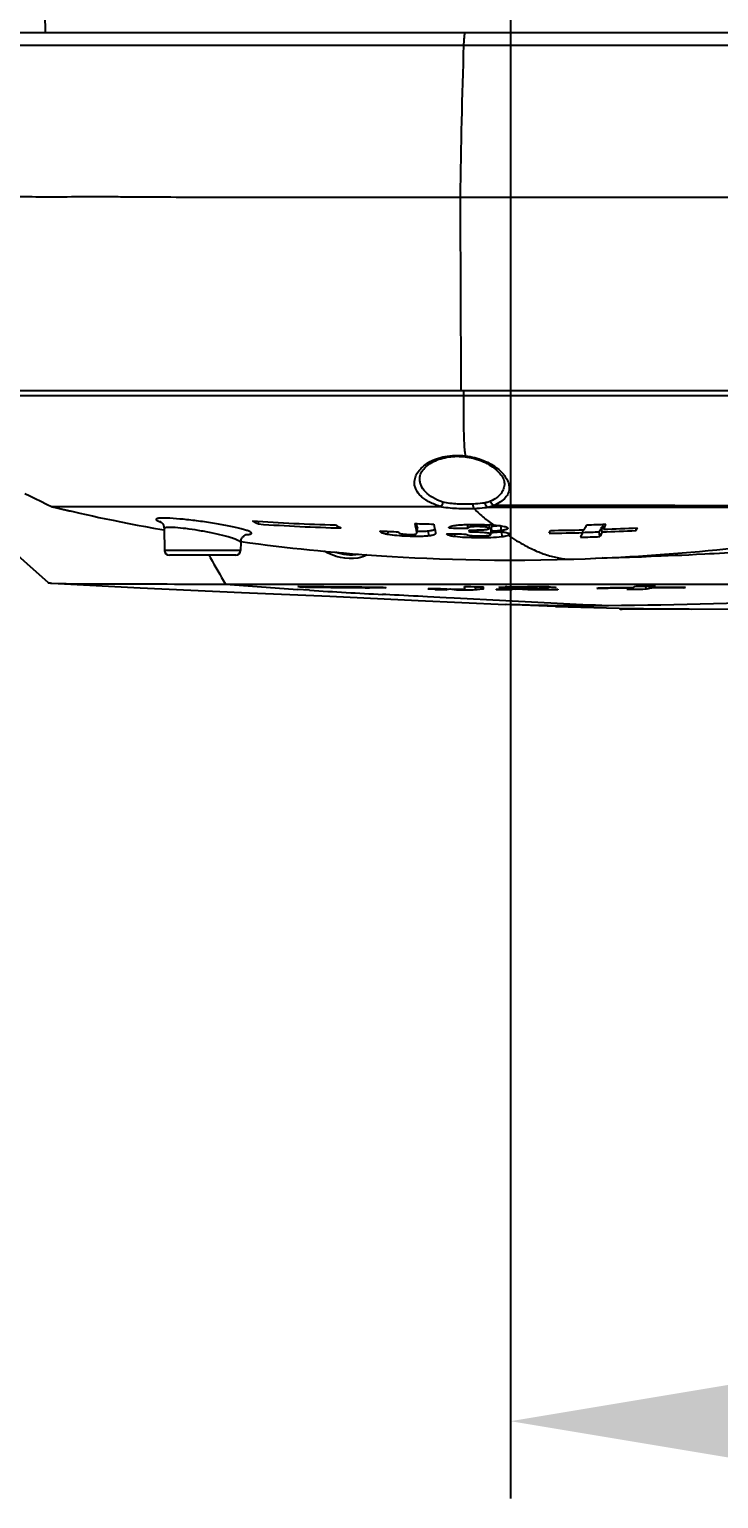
# Model space of a CAD drawing. Header units: millimetres. Extents: x 4086 to 8300, y 123 to 1549.
# Drawn here: x 6967.84 to 6985.64, y 427.85 to 465.81 of the extents above; entities that cross this region are included whole.
import ezdxf

# ---------------------------------------------------------------- set-up
doc = ezdxf.new("R2010")
doc.units = ezdxf.units.MM
doc.layers.add('外形图', color=7, linetype='Continuous')
doc.layers.add('尺寸标注', color=7, linetype='Continuous')
doc.styles.add('思源黑', font='SourceHanSansCN-Normal.ttf')
doc.dimstyles.new('尺寸标注_1_4比例', dxfattribs={"dimtxt": 7, "dimasz": 6, "dimexe": 2, "dimexo": 1.5, "dimgap": 1, "dimtad": 1, "dimdec": 1, "dimlfac": 4, "dimdsep": 46, "dimtxsty": '思源黑', "dimcen": 0.09, "dimadec": 0, "dimazin": 0, "dimtp": 0.01, "dimtm": 0.01, "dimtfac": 1, "dimtdec": 1, "dimtofl": 0, "dimtmove": 0, "dimatfit": 3, "dimfxl": 1, "dimtolj": 1, "dimarcsym": 0})

# ---------------------------------------------------------------- blocks, each defined once
blk = doc.blocks.new('*D956')
at = {"layer": 'Defpoints', "color": 0}
for p in [(6978.764, 484.976), (6957.38, 477.976), (6978.764, 477.976)]:
    blk.add_point(p, dxfattribs=at)
at = {"layer": '尺寸标注', "color": 0, "lineweight": -2}
for p, q in [((6957.38, 490.976), (6957.38, 496.976)), ((6977.264, 484.976), (6955.38, 484.976)), ((6977.264, 477.976), (6955.38, 477.976)), ((6957.38, 471.976), (6957.38, 446.602))]:
    blk.add_line(p, q, dxfattribs=at)
at = {"layer": '尺寸标注', "color": 0}
for points in [[(6956.38, 490.976), (6958.38, 490.976), (6957.38, 484.976)], [(6958.38, 471.976), (6956.38, 471.976), (6957.38, 477.976)]]:
    blk.add_solid(points, dxfattribs=at)
at = {"layer": '尺寸标注', "color": 0, "insert": (6952.756, 452.441), "char_height": 7, "attachment_point": 5, "rotation": 90, "style": '思源黑'}
blk.add_mtext('\\A1;28', dxfattribs=at)
blk = doc.blocks.new('*D976')
at = {"layer": 'Defpoints', "color": 0}
for p in [(6980.264, 500.226), (7018.764, 492.726), (7018.764, 429.852)]:
    blk.add_point(p, dxfattribs=at)
at = {"layer": '尺寸标注', "color": 0, "lineweight": -2}
for p, q in [((6980.264, 498.726), (6980.264, 427.852)), ((7018.764, 491.226), (7018.764, 427.852)), ((6986.264, 429.852), (7012.764, 429.852))]:
    blk.add_line(p, q, dxfattribs=at)
at = {"layer": '尺寸标注', "color": 0}
for points in [[(6986.264, 430.852), (6986.264, 428.852), (6980.264, 429.852)], [(7012.764, 428.852), (7012.764, 430.852), (7018.764, 429.852)]]:
    blk.add_solid(points, dxfattribs=at)
at = {"layer": '尺寸标注', "color": 0, "insert": (6999.514, 434.414), "char_height": 7, "attachment_point": 5, "style": '思源黑'}
blk.add_mtext('\\A1;154', dxfattribs=at)

msp = doc.modelspace()

# ---------------------------------------------------------------- linework, layer by layer
at = {"layer": '外形图'}
for p, q in [((6968.2553, 465.7263), (6968.2304, 467.1537)), ((6966.9188, 465.7263), (6993.6095, 465.7263)), ((6968.2553, 465.7263), (6992.2728, 465.7263)), ((6966.4497, 465.3995), (6979.0548, 465.3999)), ((6979.0548, 465.3999), (6993.6253, 465.3998)), ((6965.6385, 456.4763), (6997.48, 456.4763)), ((6997.5485, 456.3448), (6965.6443, 456.3448)), ((6968.427, 453.4763), (6969.0068, 453.3403)), ((6968.4385, 453.4763), (6968.427, 453.4763)), ((6978.4395, 453.4763), (6968.4385, 453.4763)), ((6971.321, 452.9076), (6971.3307, 452.3491)), ((6973.7551, 453.0298), (6973.7668, 453.0992)), ((6976.9017, 452.84), (6976.8995, 452.8501)), ((6976.9017, 452.84), (6976.9031, 452.8496)), ((6977.1013, 452.7559), (6977.1104, 452.84)), ((6977.376, 452.8282), (6977.3772, 452.8282)), ((6977.3765, 452.8168), (6977.376, 452.8281)), ((6977.3772, 452.8282), (6977.3765, 452.8168)), ((6977.3765, 452.8168), (6977.3765, 452.8151)), ((6977.845, 452.7967), (6977.8606, 452.9197)), ((6977.8456, 452.7911), (6977.8612, 452.9141)), ((6978.1547, 452.7203), (6978.1507, 452.8453)), ((6978.6734, 452.9278), (6978.6736, 452.9317)), ((6979.1682, 452.9208), (6979.1621, 453.0157)), ((6979.2044, 452.8208), (6979.2097, 452.8745)), ((6979.24, 452.9525), (6979.2365, 453.017)), ((6979.4227, 452.9616), (6979.4231, 453.017)), ((6979.6314, 452.9491), (6979.6357, 453.0122)), ((6979.7134, 452.9169), (6979.722, 453.0085)), ((6979.7136, 452.9147), (6979.7134, 452.9169)), ((6979.7138, 452.9169), (6979.7224, 453.0084)), ((6979.7578, 452.7637), (6979.7692, 452.8872)), ((6979.7583, 452.7636), (6979.7694, 452.8845)), ((6979.7694, 452.8845), (6979.7692, 452.8872)), ((6980.0255, 452.8617), (6980.0858, 452.8194)), ((6980.0495, 452.698), (6980.0419, 452.8229)), ((6980.1964, 452.9233), (6980.1967, 452.9214)), ((6982.1369, 452.8078), (6982.1409, 452.8793)), ((6982.1409, 452.8792), (6982.1718, 452.88)), ((6982.5746, 452.7028), (6982.5587, 452.8276)), ((6982.6629, 452.9498), (6982.62, 452.9482)), ((6982.6357, 452.8235), (6982.62, 452.9482)), ((6982.6554, 453.0207), (6982.6535, 453.0166)), ((6982.6706, 452.8951), (6982.6535, 453.0166)), ((6983.5085, 452.8606), (6983.499, 452.9289)), ((6973.2992, 452.5486), (6973.2957, 452.3491)), ((6973.4442, 452.7603), (6973.4516, 452.7625)), ((6977.5964, 452.7125), (6977.5985, 452.7625)), ((6977.8456, 452.7911), (6977.8453, 452.7966)), ((6978.33, 452.801), (6978.3308, 452.7957)), ((6978.8313, 452.7031), (6978.8368, 452.774)), ((6979.4257, 452.6719), (6979.426, 452.7226)), ((6979.758, 452.761), (6979.7578, 452.7637)), ((6980.2593, 452.7648), (6980.2595, 452.7632)), ((6973.2957, 452.3491), (6971.3307, 452.3491)), ((6973.1707, 452.2263), (6971.4557, 452.2263)), ((6981.9022, 452.1226), (6982.1968, 452.1326)), ((6982.1968, 452.1326), (6982.4737, 452.1434)), ((6982.4627, 452.143), (6983.0604, 452.1632)), ((6982.4737, 452.1434), (6982.668, 452.1518)), ((6982.6632, 452.1516), (6982.6384, 452.1505)), ((6983.0604, 452.1632), (6983.3416, 452.1734)), ((6983.3416, 452.1734), (6983.6476, 452.1849)), ((6983.6476, 452.1849), (6983.8975, 452.1947)), ((6983.8975, 452.1947), (6984.1583, 452.2054)), ((6984.1583, 452.2054), (6984.3351, 452.2129)), ((6984.3351, 452.2129), (6984.5126, 452.2207)), ((6984.5126, 452.2207), (6984.691, 452.2288)), ((6984.691, 452.2288), (6984.8742, 452.2373)), ((6984.8742, 452.2373), (6985.0697, 452.2466)), ((6985.0697, 452.2466), (6985.2869, 452.2574)), ((6968.4203, 451.5041), (6970.7058, 451.3803)), ((6970.7058, 451.3803), (6973.3202, 451.2595)), ((6972.9098, 451.4763), (6975.1855, 451.4763)), ((6975.0792, 451.3198), (6974.7692, 451.3407)), ((6974.775, 451.4203), (6974.8665, 451.4191)), ((6974.8665, 451.4191), (6975.2253, 451.4145)), ((6975.1855, 451.4763), (6976.8581, 451.4763)), ((6977.0549, 451.3809), (6976.6233, 451.3839)), ((6976.8581, 451.4763), (6978.1619, 451.4763)), ((6976.9734, 451.3986), (6977.0279, 451.3867)), ((6977.0279, 451.3867), (6977.0548, 451.3809)), ((6978.1359, 451.3598), (6978.1359, 451.3622)), ((6978.1359, 451.3622), (6978.2963, 451.3609)), ((6978.1619, 451.4763), (6978.6032, 451.4763)), ((6978.2963, 451.3609), (6978.4557, 451.3598)), ((6978.4557, 451.3598), (6978.6138, 451.3586)), ((6978.6032, 451.4763), (6979.0472, 451.4763)), ((6978.6138, 451.3587), (6978.6107, 451.3559)), ((6978.8684, 451.3306), (6978.8097, 451.3309)), ((6979.0472, 451.4763), (6979.4933, 451.4763)), ((6979.0792, 451.4116), (6979.243, 451.4109)), ((6979.0792, 451.391), (6979.0793, 451.4116)), ((6979.3741, 451.3346), (6979.3704, 451.3984)), ((6979.4933, 451.4763), (6979.9411, 451.4763)), ((6980.3049, 451.3273), (6979.8986, 451.3279)), ((6979.9411, 451.4763), (6979.9629, 451.4763)), ((6979.9629, 451.4763), (6980.3896, 451.4763)), ((6980.1315, 451.386), (6979.9629, 451.3863)), ((6980.3217, 451.3559), (6980.4004, 451.3585)), ((6980.3896, 451.4763), (6980.8383, 451.4763)), ((6980.4881, 451.3429), (6980.4047, 451.3406)), ((6980.4658, 451.3859), (6980.4639, 451.4095)), ((6980.5719, 451.3454), (6980.4881, 451.3429)), ((6980.5836, 451.3649), (6980.6469, 451.3673)), ((6980.6457, 451.4105), (6980.7009, 451.4106)), ((6981.0975, 451.3278), (6980.7042, 451.3272)), ((6980.8603, 451.3545), (6980.7979, 451.3525)), ((6980.8383, 451.4763), (6981.286, 451.4763)), ((6980.9468, 451.3874), (6980.9488, 451.4101)), ((6981.4484, 451.3287), (6981.0975, 451.3278)), ((6981.1313, 451.3412), (6981.4484, 451.3421)), ((6981.2488, 451.3695), (6981.2462, 451.4054)), ((6981.286, 451.4763), (6982.6151, 451.4763)), ((6981.4484, 451.3421), (6981.4858, 451.3422)), ((6981.4858, 451.3288), (6981.4484, 451.3287)), ((6981.4859, 451.3423), (6981.4858, 451.3333)), ((6981.4858, 451.3333), (6981.4858, 451.3288)), ((6982.7898, 451.3672), (6982.4935, 451.366)), ((6982.5426, 451.3832), (6982.5468, 451.3847)), ((6982.5468, 451.3847), (6982.8431, 451.3859)), ((6982.6151, 451.4763), (6983.0511, 451.4763)), ((6983.0796, 451.3687), (6982.7898, 451.3672)), ((6982.8431, 451.3859), (6983.1329, 451.3874)), ((6983.0511, 451.4763), (6983.4828, 451.4763)), ((6983.3635, 451.3704), (6983.0796, 451.3687)), ((6983.1329, 451.3874), (6983.3651, 451.3888)), ((6983.3637, 451.339), (6983.2702, 451.3384)), ((6983.438, 451.3395), (6983.3637, 451.339)), ((6983.3651, 451.3888), (6983.4168, 451.3892)), ((6983.479, 451.4113), (6983.5101, 451.4224)), ((6983.4828, 451.4763), (6983.9099, 451.4763)), ((6983.7673, 451.3421), (6983.7598, 451.4257)), ((6983.7985, 451.3527), (6983.7673, 451.3421)), ((6983.8607, 451.3742), (6983.8561, 451.425)), ((6983.9141, 451.3747), (6983.8607, 451.3742)), ((6983.9099, 451.4763), (6984.3323, 451.4763)), ((6983.9104, 451.4255), (6984.0072, 451.4263)), ((6983.914, 451.393), (6983.9104, 451.4255)), ((6984.1577, 451.377), (6983.9141, 451.3747)), ((6983.9951, 451.3938), (6984.2106, 451.3958)), ((6984.4474, 451.38), (6984.1577, 451.377)), ((6984.2106, 451.3958), (6984.5006, 451.3988)), ((6984.3323, 451.4763), (6984.7497, 451.4763)), ((6984.7307, 451.3832), (6984.4474, 451.38)), ((6984.5006, 451.3988), (6984.7202, 451.4013)), ((6984.7202, 451.4013), (6984.784, 451.402)), ((6984.7497, 451.4763), (6990.4098, 451.4763)), ((6977.0447, 451.2059), (6976.9624, 451.2102)), ((6977.1466, 451.2005), (6977.0447, 451.2059)), ((6978.6016, 451.1242), (6978.1249, 451.1494)), ((6978.8102, 451.1131), (6978.6016, 451.1242)), ((6980.1448, 451.0423), (6978.8102, 451.1131)), ((6981.4294, 450.9008), (6980.1398, 450.9512)), ((6984.8798, 450.8263), (6983.1482, 450.8263))]:
    msp.add_line(p, q, dxfattribs=at)
for points in [[(6964.8262, 455.4165), (6965.8294, 454.0342), (6967.1462, 452.5733), (6968.3226, 451.5151)], [(6977.9229, 454.2097), (6977.9255, 454.2435), (6977.9325, 454.2791), (6977.9435, 454.3141), (6977.9585, 454.3487), (6977.977, 454.3827), (6977.9991, 454.4161), (6978.0245, 454.4486), (6978.0531, 454.4803), (6978.0847, 454.5109), (6978.1192, 454.5402), (6978.1562, 454.5683), (6978.1955, 454.5948), (6978.237, 454.6198), (6978.2804, 454.6429), (6978.3252, 454.6643), (6978.3714, 454.6837), (6978.4188, 454.7013), (6978.4673, 454.717), (6978.5169, 454.7309), (6978.5673, 454.743), (6978.6185, 454.7533), (6978.6705, 454.7618), (6978.7229, 454.7685), (6978.7758, 454.7734), (6978.8289, 454.7766), (6978.8824, 454.7779), (6978.9363, 454.7775), (6978.9905, 454.7753), (6979.045, 454.7713), (6979.0938, 454.7662)], [(6979.0938, 454.7662), (6979.1415, 454.7598), (6979.1953, 454.751), (6979.249, 454.7404), (6979.3025, 454.728), (6979.3559, 454.7138), (6979.4089, 454.6978), (6979.4616, 454.6799), (6979.5138, 454.6601), (6979.5654, 454.6383), (6979.6161, 454.6147), (6979.6656, 454.5893), (6979.7137, 454.5622), (6979.7602, 454.5335), (6979.8047, 454.5034), (6979.8469, 454.4721), (6979.8865, 454.4396), (6979.9235, 454.4063), (6979.9574, 454.3724), (6979.988, 454.3382), (6980.0152, 454.3039), (6980.039, 454.2698), (6980.0593, 454.2359), (6980.0762, 454.2023), (6980.0895, 454.1691), (6980.0993, 454.1364), (6980.1053, 454.1043), (6980.1075, 454.0749)], [(6967.7258, 453.8217), (6967.8562, 453.7549), (6967.9924, 453.6867), (6968.1342, 453.617), (6968.2819, 453.5456), (6968.427, 453.4763)], [(6969.0067, 453.3403), (6969.1479, 453.3084), (6969.3043, 453.2735), (6969.4669, 453.2379), (6969.6369, 453.2014), (6969.8155, 453.1639), (6970.0038, 453.1252), (6970.2028, 453.0852), (6970.4106, 453.0445), (6970.6235, 453.0038), (6970.8376, 452.9639), (6971.0497, 452.9254), (6971.2601, 452.8882), (6971.3215, 452.8776)], [(6971.2246, 453.0908), (6971.2243, 453.091), (6971.2252, 453.0904), (6971.2275, 453.089), (6971.231, 453.0867), (6971.2357, 453.0834), (6971.2411, 453.0791), (6971.2473, 453.0738), (6971.2541, 453.0675), (6971.2613, 453.06), (6971.269, 453.0511), (6971.2771, 453.0407), (6971.2852, 453.0286), (6971.2933, 453.0148), (6971.3009, 452.9991), (6971.3077, 452.9818), (6971.3134, 452.9632), (6971.3176, 452.9434), (6971.3202, 452.923), (6971.321, 452.9076)], [(6973.2992, 452.5486), (6973.3, 452.5641), (6973.3027, 452.5852), (6973.3072, 452.6059), (6973.3136, 452.626), (6973.3215, 452.6452), (6973.3309, 452.6631), (6973.3413, 452.6796), (6973.3525, 452.6944), (6973.3641, 452.7075), (6973.3757, 452.7188), (6973.3869, 452.7284), (6973.3976, 452.7363), (6973.4075, 452.7429), (6973.4167, 452.7482), (6973.425, 452.7524), (6973.4324, 452.7558), (6973.4388, 452.7584), (6973.4442, 452.7603)], [(6973.3012, 452.5738), (6973.5314, 452.5433), (6973.7612, 452.5139), (6973.988, 452.4857), (6974.2112, 452.459), (6974.4311, 452.4335), (6974.6484, 452.4092), (6974.8637, 452.386), (6975.0778, 452.3637), (6975.2918, 452.3424), (6975.5073, 452.3217), (6975.7261, 452.3017), (6975.9507, 452.2821), (6976.1827, 452.2628), (6976.4233, 452.244), (6976.6735, 452.2256), (6976.9345, 452.2077), (6977.2072, 452.1905), (6977.4925, 452.174), (6977.7914, 452.1585), (6978.1036, 452.1441), (6978.4286, 452.1312), (6978.7658, 452.1201), (6979.1149, 452.1109), (6979.4762, 452.1039), (6979.8499, 452.0994), (6980.2361, 452.0975), (6980.6349, 452.0987), (6981.0463, 452.1031), (6981.4705, 452.111), (6981.9024, 452.1226)], [(6985.2869, 452.2574), (6985.4054, 452.2635), (6985.5299, 452.27), (6985.6595, 452.2769), (6985.7929, 452.2843), (6985.9286, 452.2921), (6986.0651, 452.3001), (6986.2023, 452.3084), (6986.2795, 452.3132)], [(6981.4294, 450.9008), (6983.0758, 450.8517), (6984.9514, 450.8274), (6987.075, 450.8502), (6989.1482, 450.9245), (6990.9529, 451.0303), (6992.5813, 451.1592), (6994.0843, 451.308), (6995.5343, 451.4803), (6996.92, 451.6727), (6997.8742, 451.8209)], [(6973.3202, 451.2595), (6975.6029, 451.1619), (6977.8777, 451.0544), (6980.1398, 450.9512)]]:
    msp.add_lwpolyline(points, dxfattribs=at)
for centre, radius, start, end in [((7182.1076, 458.8119), 203.1596, 178.141692, 179.248913), ((6975.0902, 480.0407), 27.3845, 255.9422, 256.54093), ((6975.3361, 481.0683), 28.4412, 256.54105, 257.14159), ((6971.6361, 454.2412), 1.2283, 250.29926, 251.32704), ((6977.0341, 501.6953), 48.706, 265.95863, 268.48049), ((6978.6612, 462.5623), 10.7209, 241.84028, 242.76665), ((6977.1886, 502.1421), 49.2322, 266.00095, 268.49579), ((6983.4107, 467.6313), 16.5133, 242.33087, 242.93105), ((6979.7335, 509.3104), 56.5313, 267.12655, 267.60992), ((6979.7665, 512.7239), 59.7149, 268.108203, 268.577233), ((6987.9681, 454.9467), 10.349, 190.60868, 191.99093), ((6985.7863, 454.6166), 8.1054, 191.21604, 192.08438), ((7006.1219, 458.5293), 28.3764, 191.17982, 191.64638), ((6979.7623, 512.4095), 59.4917, 268.951175, 269.427845), ((6990.2085, 455.1153), 11.2408, 191.49837, 191.77812), ((6979.6315, 452.5408), 0.3825, 77.36735, 77.61114), ((6979.4786, 448.2044), 4.8103, 85.79214, 87.09449), ((6973.5312, 451.2088), 6.4744, 14.62329, 15.75382), ((6979.7553, 455.0956), 2.2906, 277.18862, 277.36529), ((6971.5947, 457.4714), 10.7427, 334.16915, 334.60022), ((6980.5316, 511.8415), 59.0554, 270.710565, 271.557622), ((6980.5979, 512.9378), 60.0785, 270.668505, 271.471676), ((6980.403, 510.7214), 57.9339, 271.715365, 272.132471), ((6968.0648, 459.6247), 15.6364, 334.44684, 334.97035), ((6980.6603, 518.5228), 65.5325, 271.375026, 271.811287), ((6980.4122, 515.3287), 62.5447, 272.037326, 272.837671), ((6966.2117, 460.8225), 18.2686, 334.28202, 334.72675), ((6980.481, 516.8696), 64.0121, 271.960244, 272.742194), ((6974.3462, 457.4533), 10.249, 333.37736, 333.81584), ((6973.3828, 453.9816), 1.2281, 272.20295, 272.98328), ((6973.3895, 453.8503), 1.0966, 272.99263, 273.28414), ((6979.7318, 509.0993), 56.3325, 268.86446, 269.38699), ((6980.4057, 510.6669), 58.0047, 271.649987, 272.142952), ((6980.103, 507.9853), 55.8924, 272.63034, 276.33706), ((6971.4557, 452.3513), 0.125, 181, 270), ((6984.3659, 458.4727), 13.4254, 207.7347, 208.01593), ((6983.1648, 457.8187), 12.0579, 207.95324, 211.73562), ((6973.1707, 452.3513), 0.125, 270, 359), ((6996.2117, 758.26), 307.6674, 265.656408, 266.003597), ((6982.4961, 487.7777), 37.1681, 258.01054, 258.13886), ((6978.71, 724.3965), 273.0206, 269.191268, 269.562089), ((6984.381, 594.9231), 143.9042, 266.29388, 267.044966), ((6978.6614, 731.4906), 280.0973, 269.297099, 269.654721), ((6978.6116, 459.0276), 7.6933, 267.82219, 268.05859), ((6978.6714, 460.8267), 9.4933, 268.06557, 268.47021), ((6978.782, 465.0384), 13.7065, 268.47797, 268.9634), ((6978.8682, 469.5868), 18.2557, 268.95125, 269.21936), ((6979.0037, 480.3113), 28.9809, 269.73244, 269.97267), ((6979.0068, 470.5152), 19.1849, 269.94953, 270.54019), ((6978.9648, 452.8853), 1.5416, 271.54894, 272.02221), ((6990.3895, 451.3507), 11.3104, 179.79546, 179.99068), ((6979.0573, 464.5293), 13.1988, 270.5661, 270.74405), ((6979.1296, 459.6477), 8.3166, 270.68254, 271.68484), ((6979.2336, 455.955), 4.6225, 271.74176, 272.09877), ((6964.1195, 451.4044), 15.4485, 359.81701, 0.02028), ((6987.3806, 451.3278), 7.482, 179.88449, 179.99885), ((6977.0196, 552.0524), 100.7506, 271.760236, 271.878226), ((6980.3831, 444.9295), 6.4779, 91.89069, 92.16081), ((6978.2403, 515.5567), 64.2345, 271.927116, 272.090706), ((6980.5439, 450.9311), 0.4632, 94.66731, 96.01529), ((6978.0387, 536.2649), 84.9572, 271.708639, 271.861123), ((6979.4646, 482.406), 31.0612, 272.1813, 272.29612), ((6980.747, 414.3877), 37.0229, 89.80676, 90.07147), ((6980.7185, 444.5086), 6.8886, 89.70088, 90.0682), ((6979.2613, 499.406), 48.0781, 271.90584, 272.13842), ((6980.7804, 424.9958), 26.4148, 89.63455, 89.80153), ((6980.826, 431.7368), 19.6736, 89.28441, 89.64201), ((6979.9609, 480.5663), 29.2254, 272.14611, 272.28031), ((6980.903, 437.9085), 13.5015, 88.9356, 89.28405), ((6980.596, 464.9108), 13.5571, 272.23081, 272.75983), ((6980.9953, 442.7472), 8.6619, 88.30158, 88.95155), ((6978.4444, 463.0416), 12.3578, 289.12641, 289.36768), ((6975.2297, 474.5171), 24.5343, 289.49362, 289.6478), ((6980.6237, 460.6102), 9.7868, 288.92871, 289.31413), ((6971.5724, 486.1645), 36.8967, 289.54142, 289.69522), ((6978.7586, 468.3753), 18.011, 289.36447, 289.54434), ((6983.1482, 450.9513), 0.125, 232.76065, 270)]:
    msp.add_arc(centre, radius, start, end, dxfattribs=at)
for points, knots in [([(6979.0961, 465.7263), (6979.0931, 465.7263), (6979.0867, 465.7172), (6979.0819, 465.7004), (6979.0756, 465.6717), (6979.0703, 465.6337), (6979.0653, 465.5859), (6979.0592, 465.5071), (6979.0563, 465.4441), (6979.0548, 465.3999)], [0, 0, 0, 0, 0.0265135, 0.0817559, 0.1685532, 0.2857622, 0.4310041, 0.6010941, 1, 1, 1, 1]), ([(6965.4482, 461.5039), (6965.4528, 461.505), (6965.4646, 461.5064), (6965.4981, 461.5077), (6965.5586, 461.505), (6965.6535, 461.5002), (6965.7784, 461.4961), (6965.9332, 461.4942), (6966.1178, 461.4944), (6966.3318, 461.4957), (6966.6745, 461.4967), (6967.1721, 461.4913), (6967.8493, 461.4851), (6968.6291, 461.4845), (6969.3403, 461.4876), (6969.9557, 461.4871), (6970.6279, 461.4835), (6971.516, 461.4767), (6972.6341, 461.4718), (6973.8152, 461.4737), (6975.0496, 461.4769), (6976.3271, 461.4757), (6977.6372, 461.4744), (6978.5203, 461.475), (6978.9654, 461.475)], [0, 0, 0, 0, 0.0010417, 0.0026274, 0.0074424, 0.0144662, 0.0237085, 0.0351699, 0.0488367, 0.0646808, 0.0826652, 0.1248842, 0.1751192, 0.2329627, 0.2979487, 0.3329548, 0.3695396, 0.4471275, 0.5300645, 0.6176774, 0.7092504, 0.8040209, 0.9012024, 1, 1, 1, 1]), ([(6978.9654, 461.475), (6979.398, 461.4749), (6980.263, 461.4756), (6981.5572, 461.4737), (6982.8416, 461.4724), (6984.1062, 461.4728), (6985.1434, 461.474), (6985.9559, 461.4732), (6986.7392, 461.4698), (6987.6853, 461.4647), (6988.7759, 461.4654), (6989.801, 461.4751), (6990.7531, 461.4878), (6991.6254, 461.4913), (6992.2993, 461.4853), (6992.7932, 461.4769), (6993.1278, 461.4725), (6993.4372, 461.4734), (6993.7211, 461.4803), (6993.9794, 461.4891), (6994.2124, 461.4902), (6994.4179, 461.4801), (6994.5464, 461.48), (6994.6052, 461.4853)], [0, 0, 0, 0, 0.0829627, 0.1659249, 0.2482513, 0.3293161, 0.4084968, 0.4471867, 0.4851741, 0.5587486, 0.6286544, 0.6943628, 0.7553903, 0.8112964, 0.8616701, 0.8846423, 0.9060533, 0.9258479, 0.9439985, 0.9605147, 0.9754241, 0.9886678, 1, 1, 1, 1]), ([(6979.0575, 456.3448), (6979.0574, 456.3614), (6979.0577, 456.3856), (6979.0589, 456.4164), (6979.0601, 456.4362), (6979.0616, 456.4523), (6979.0634, 456.465), (6979.0648, 456.4717), (6979.0667, 456.4763), (6979.0678, 456.4763)], [0, 0, 0, 0, 0.3750965, 0.5464906, 0.6976536, 0.822498, 0.916107, 0.975162, 1, 1, 1, 1]), ([(6979.1052, 454.7899), (6979.1011, 454.8117), (6979.096, 454.8451), (6979.092, 454.8904), (6979.0873, 454.9383), (6979.0818, 455.0023), (6979.0735, 455.1183), (6979.0674, 455.2796), (6979.0626, 455.5567), (6979.0598, 455.9138), (6979.0581, 456.2009), (6979.0575, 456.3448)], [0, 0, 0, 0, 0.042872, 0.0649107, 0.0876296, 0.1357418, 0.1886222, 0.3117, 0.4467117, 0.7227113, 1, 1, 1, 1]), ([(6977.7858, 454.1042), (6977.7865, 454.1502), (6977.8045, 454.2465), (6977.8761, 454.3831), (6977.9912, 454.5112), (6978.214, 454.6729), (6978.5091, 454.7738), (6978.8379, 454.8095), (6979.0158, 454.801), (6979.1051, 454.7901)], [0, 0, 0, 0, 0.0841269, 0.1757238, 0.2788505, 0.3962052, 0.6760411, 0.8354583, 1, 1, 1, 1]), ([(6979.1025, 454.7903), (6979.1017, 454.7868), (6979.1003, 454.7808), (6979.0979, 454.7729), (6979.0963, 454.7686), (6979.0946, 454.7661), (6979.0938, 454.7662)], [0, 0, 0, 0, 0.4149278, 0.7218026, 0.9148204, 1, 1, 1, 1]), ([(6979.1052, 454.7899), (6979.2641, 454.7706), (6979.4931, 454.7125), (6979.7615, 454.581), (6979.9255, 454.4704), (6980.0566, 454.3505), (6980.1535, 454.2252), (6980.2152, 454.0976), (6980.2316, 454.0095), (6980.2324, 453.9676)], [0, 0, 0, 0, 0.3217415, 0.4671995, 0.5993176, 0.7177081, 0.8227996, 0.9159331, 1, 1, 1, 1]), ([(6978.4668, 453.4763), (6978.4401, 453.4845), (6978.3881, 453.5023), (6978.2889, 453.5394), (6978.1758, 453.5917), (6978.0563, 453.6634), (6977.9308, 453.7627), (6977.8369, 453.8797), (6977.7918, 454.0086), (6977.7854, 454.0727), (6977.7858, 454.1042)], [0, 0, 0, 0, 0.0846926, 0.1669285, 0.3213756, 0.4619593, 0.5888187, 0.8066525, 0.9045513, 1, 1, 1, 1]), ([(6978.5173, 453.5919), (6978.4276, 453.6232), (6978.2665, 453.6955), (6978.0706, 453.8428), (6977.9655, 453.9928), (6977.9276, 454.1172), (6977.9223, 454.1791), (6977.9229, 454.2097)], [0, 0, 0, 0, 0.3123792, 0.5756449, 0.7973358, 0.8994985, 1, 1, 1, 1]), ([(6980.1075, 454.0749), (6980.1083, 454.0305), (6980.0947, 453.9386), (6980.0238, 453.8111), (6979.9059, 453.6998), (6979.8063, 453.6427), (6979.7507, 453.6169)], [0, 0, 0, 0, 0.2168033, 0.4435617, 0.700365, 1, 1, 1, 1]), ([(6980.2324, 453.9676), (6980.2332, 453.9226), (6980.2172, 453.828), (6980.1362, 453.6991), (6980.0039, 453.5881), (6979.8939, 453.5318), (6979.8324, 453.5063)], [0, 0, 0, 0, 0.2087883, 0.4316916, 0.6912759, 1, 1, 1, 1]), ([(6978.5173, 453.5919), (6978.5121, 453.5657), (6978.4997, 453.5289), (6978.4731, 453.4907), (6978.4574, 453.4777), (6978.4495, 453.4745)], [0, 0, 0, 0, 0.5757586, 0.8153298, 1, 1, 1, 1]), ([(6979.3022, 453.5431), (6979.1686, 453.5364), (6978.9056, 453.5383), (6978.6438, 453.5673), (6978.5173, 453.5919)], [0, 0, 0, 0, 0.5094639, 1, 1, 1, 1]), ([(6979.6133, 453.5762), (6979.589, 453.572), (6979.4859, 453.5561), (6979.3817, 453.5472), (6979.3022, 453.5431)], [0, 0, 0, 0, 0.2365846, 1, 1, 1, 1]), ([(6979.7507, 453.6169), (6979.7402, 453.612), (6979.6959, 453.5938), (6979.6491, 453.5824), (6979.6133, 453.5762)], [0, 0, 0, 0, 0.2421207, 1, 1, 1, 1]), ([(6979.6797, 453.4574), (6979.661, 453.4647), (6979.629, 453.5046), (6979.6165, 453.5498), (6979.6133, 453.5762)], [0, 0, 0, 0, 0.4304611, 1, 1, 1, 1]), ([(6979.8324, 453.5063), (6979.8123, 453.5152), (6979.7764, 453.549), (6979.7566, 453.5926), (6979.7507, 453.6169)], [0, 0, 0, 0, 0.4682912, 1, 1, 1, 1]), ([(6979.3324, 453.4238), (6979.1801, 453.4168), (6978.881, 453.4189), (6978.5832, 453.4504), (6978.4395, 453.4763)], [0, 0, 0, 0, 0.5107778, 1, 1, 1, 1]), ([(6979.3324, 453.4238), (6979.3276, 453.428), (6979.3197, 453.4426), (6979.3114, 453.4692), (6979.3051, 453.5041), (6979.3028, 453.5296), (6979.3022, 453.5431)], [0, 0, 0, 0, 0.1530215, 0.383793, 0.6753884, 1, 1, 1, 1]), ([(6979.6797, 453.4574), (6979.6526, 453.4531), (6979.5373, 453.4369), (6979.4212, 453.4279), (6979.3324, 453.4238)], [0, 0, 0, 0, 0.2361707, 1, 1, 1, 1]), ([(6979.3324, 453.4238), (6979.4093, 453.3392), (6979.5739, 453.1944), (6979.7481, 453.0634), (6979.8316, 453.0017)], [0, 0, 0, 0, 0.5240494, 1, 1, 1, 1]), ([(6979.8324, 453.5063), (6979.8208, 453.5005), (6979.7719, 453.4787), (6979.7196, 453.4649), (6979.6797, 453.4574)], [0, 0, 0, 0, 0.240808, 1, 1, 1, 1]), ([(6991.6542, 453.4573), (6991.5584, 453.4566), (6991.34, 453.4563), (6991.05, 453.4568), (6990.7778, 453.4564), (6990.4533, 453.457), (6990.0007, 453.4577), (6989.4045, 453.4568), (6988.741, 453.4574), (6988.0155, 453.4582), (6986.9386, 453.458), (6985.4805, 453.4563), (6983.6275, 453.4579), (6981.6771, 453.4571), (6980.3501, 453.4574), (6979.6797, 453.4574)], [0, 0, 0, 0, 0.0239936, 0.054715, 0.072651, 0.0921822, 0.1360154, 0.186041, 0.2415593, 0.3022389, 0.3677995, 0.5113652, 0.6675397, 0.8320438, 1, 1, 1, 1]), ([(6991.7993, 453.5101), (6991.2474, 453.5011), (6990.4963, 453.5015), (6989.5248, 453.4999), (6988.8643, 453.5005), (6988.1428, 453.5015), (6987.0719, 453.5021), (6985.6209, 453.5018), (6983.7749, 453.5044), (6981.8284, 453.5051), (6980.5028, 453.506), (6979.8324, 453.5063)], [0, 0, 0, 0, 0.1383798, 0.1882662, 0.2435591, 0.3039486, 0.3691548, 0.5120235, 0.6676901, 0.8319363, 1, 1, 1, 1]), ([(6971.2308, 453.1807), (6971.2139, 453.1799), (6971.1903, 453.1782), (6971.1613, 453.174), (6971.1446, 453.1705), (6971.1314, 453.1664), (6971.1217, 453.1618), (6971.115, 453.1565), (6971.1111, 453.1469), (6971.1181, 453.1364), (6971.1282, 453.128), (6971.1464, 453.1162), (6971.1779, 453.1014), (6971.2059, 453.0906), (6971.2221, 453.0848)], [0, 0, 0, 0, 0.1968181, 0.2758288, 0.3418848, 0.3952344, 0.4365633, 0.4675469, 0.492233, 0.5498491, 0.593819, 0.6498588, 0.7996754, 1, 1, 1, 1]), ([(6973.579, 452.7912), (6973.5791, 452.7952), (6973.5742, 452.8046), (6973.5599, 452.8161), (6973.5378, 452.8291), (6973.4926, 452.8495), (6973.4159, 452.8759), (6973.3017, 452.908), (6973.1609, 452.9418), (6972.9973, 452.9764), (6972.8153, 453.0108), (6972.5511, 453.0559), (6972.2148, 453.1053), (6971.8307, 453.1505), (6971.5392, 453.1753), (6971.3458, 453.1828), (6971.2658, 453.1825), (6971.2308, 453.1807)], [0, 0, 0, 0, 0.004898, 0.012317, 0.0228947, 0.0367728, 0.0743025, 0.1241537, 0.1850388, 0.2553462, 0.3332088, 0.4165481, 0.5905239, 0.7580855, 0.9000633, 0.9561298, 1, 1, 1, 1]), ([(6971.4157, 452.9398), (6971.4018, 452.9389), (6971.3825, 452.9372), (6971.3589, 452.9328), (6971.3454, 452.9292), (6971.3348, 452.9249), (6971.3253, 452.9192), (6971.3209, 452.912), (6971.321, 452.9076)], [0, 0, 0, 0, 0.3939089, 0.5517095, 0.6837204, 0.7909774, 0.8758191, 1, 1, 1, 1]), ([(6973.2992, 452.5486), (6973.2994, 452.5576), (6973.2868, 452.5718), (6973.2667, 452.5863), (6973.2304, 452.6071), (6973.1692, 452.6335), (6973.0777, 452.6658), (6972.965, 452.6997), (6972.7822, 452.7481), (6972.5268, 452.8048), (6972.208, 452.8635), (6971.8994, 452.9091), (6971.6646, 452.9342), (6971.5085, 452.9419), (6971.4439, 452.9415), (6971.4157, 452.9398)], [0, 0, 0, 0, 0.0138599, 0.0250784, 0.0394703, 0.0777305, 0.1279835, 0.1889792, 0.2591444, 0.4195097, 0.5923844, 0.7590523, 0.9004706, 0.9563223, 1, 1, 1, 1]), ([(6977.1013, 452.7559), (6977.0728, 452.7606), (6977.0233, 452.7703), (6976.9671, 452.7871), (6976.9345, 452.803), (6976.9145, 452.8166), (6976.9037, 452.8305), (6976.9017, 452.84)], [0, 0, 0, 0, 0.3871151, 0.6743806, 0.7827882, 0.8704836, 1, 1, 1, 1]), ([(6977.3765, 452.8151), (6977.3766, 452.812), (6977.3792, 452.805), (6977.3892, 452.7962), (6977.4056, 452.7882), (6977.4298, 452.7807), (6977.4621, 452.7742), (6977.519, 452.7666), (6977.5652, 452.7638), (6977.5978, 452.7625)], [0, 0, 0, 0, 0.0387896, 0.0900722, 0.1652447, 0.2700641, 0.4110933, 0.584423, 1, 1, 1, 1]), ([(6978.1507, 452.8453), (6978.1051, 452.8401), (6978.0051, 452.8336), (6977.905, 452.8322), (6977.8509, 452.8323)], [0, 0, 0, 0, 0.4590704, 1, 1, 1, 1]), ([(6978.3114, 452.8922), (6978.3056, 452.8867), (6978.2888, 452.8761), (6978.2555, 452.8638), (6978.2082, 452.8529), (6978.1716, 452.8477), (6978.1507, 452.8453)], [0, 0, 0, 0, 0.1421122, 0.3455502, 0.6280076, 1, 1, 1, 1]), ([(6978.6735, 452.9317), (6978.6743, 452.9387), (6978.6837, 452.9553), (6978.7001, 452.9634), (6978.71, 452.9674)], [0, 0, 0, 0, 0.3986697, 1, 1, 1, 1]), ([(6978.71, 452.9674), (6978.7265, 452.9741), (6978.7699, 452.9841), (6978.8134, 452.991), (6978.8395, 452.9945)], [0, 0, 0, 0, 0.404804, 1, 1, 1, 1]), ([(6978.8395, 452.9945), (6978.8565, 452.9968), (6978.9337, 453.0057), (6979.0114, 453.0102), (6979.0719, 453.0127)], [0, 0, 0, 0, 0.2210317, 1, 1, 1, 1]), ([(6979.0719, 453.0127), (6979.097, 453.0137), (6979.2002, 453.0172), (6979.3036, 453.018), (6979.3818, 453.0174)], [0, 0, 0, 0, 0.2427123, 1, 1, 1, 1]), ([(6979.24, 452.9525), (6979.2231, 452.9495), (6979.1971, 452.9439), (6979.1734, 452.9287), (6979.1682, 452.9208)], [0, 0, 0, 0, 0.645832, 1, 1, 1, 1]), ([(6979.1933, 452.8746), (6979.2528, 452.8742), (6979.358, 452.8741), (6979.4632, 452.8754), (6979.5089, 452.8773)], [0, 0, 0, 0, 0.565348, 1, 1, 1, 1]), ([(6979.7578, 452.7637), (6979.7565, 452.7697), (6979.7453, 452.7775), (6979.7279, 452.7841), (6979.6949, 452.7929), (6979.6411, 452.8009), (6979.5653, 452.8081), (6979.4798, 452.8132), (6979.3585, 452.8181), (6979.2663, 452.82), (6979.2044, 452.8208)], [0, 0, 0, 0, 0.0329262, 0.0623732, 0.1024775, 0.2130504, 0.3529707, 0.5080619, 0.6699118, 1, 1, 1, 1]), ([(6979.4227, 452.9616), (6979.3883, 452.9618), (6979.3273, 452.9612), (6979.2662, 452.957), (6979.24, 452.9525)], [0, 0, 0, 0, 0.5643638, 1, 1, 1, 1]), ([(6979.3818, 453.0174), (6979.4106, 453.0173), (6979.5242, 453.016), (6979.6377, 453.0128), (6979.7225, 453.0085)], [0, 0, 0, 0, 0.2531877, 1, 1, 1, 1]), ([(6979.6314, 452.9491), (6979.6, 452.9538), (6979.5304, 452.9597), (6979.4606, 452.9614), (6979.4227, 452.9616)], [0, 0, 0, 0, 0.4559626, 1, 1, 1, 1]), ([(6979.5089, 452.8773), (6979.523, 452.8779), (6979.5727, 452.8805), (6979.6224, 452.885), (6979.6576, 452.8913)], [0, 0, 0, 0, 0.2829856, 1, 1, 1, 1]), ([(6979.7134, 452.9169), (6979.7127, 452.9206), (6979.7059, 452.9287), (6979.6891, 452.9363), (6979.6635, 452.9437), (6979.6432, 452.9473), (6979.6314, 452.9491)], [0, 0, 0, 0, 0.1248016, 0.3188185, 0.606902, 1, 1, 1, 1]), ([(6979.6576, 452.8913), (6979.6657, 452.8927), (6979.6798, 452.8955), (6979.6974, 452.901), (6979.7089, 452.9064), (6979.7133, 452.9122), (6979.7136, 452.9147)], [0, 0, 0, 0, 0.3943634, 0.6847887, 0.8786095, 1, 1, 1, 1]), ([(6979.7692, 452.8872), (6979.7679, 452.8937), (6979.7555, 452.9017), (6979.7369, 452.9087), (6979.7231, 452.9122), (6979.7152, 452.914)], [0, 0, 0, 0, 0.3187288, 0.6071849, 1, 1, 1, 1]), ([(6980.0419, 452.8229), (6980.021, 452.8203), (6979.9279, 452.8101), (6979.8343, 452.8049), (6979.7619, 452.802)], [0, 0, 0, 0, 0.2253843, 1, 1, 1, 1]), ([(6980.0042, 452.9843), (6979.9857, 452.9821), (6979.9052, 452.974), (6979.8245, 452.9693), (6979.7624, 452.9666)], [0, 0, 0, 0, 0.2310396, 1, 1, 1, 1]), ([(6980.0255, 452.8617), (6980.0082, 452.8595), (6979.9319, 452.8511), (6979.8553, 452.8463), (6979.7959, 452.8433)], [0, 0, 0, 0, 0.2258327, 1, 1, 1, 1]), ([(6979.7959, 452.8433), (6979.849, 452.8405), (6979.9458, 452.8343), (6980.0424, 452.8251), (6980.0858, 452.8194)], [0, 0, 0, 0, 0.5479568, 1, 1, 1, 1]), ([(6979.8316, 453.0017), (6979.843, 453.0009), (6979.8858, 452.9975), (6979.9286, 452.9934), (6979.9599, 452.9898)], [0, 0, 0, 0, 0.2654242, 1, 1, 1, 1]), ([(6979.9599, 452.9898), (6979.9655, 452.9892), (6979.9863, 452.9867), (6980.0071, 452.984), (6980.0223, 452.9819)], [0, 0, 0, 0, 0.2658745, 1, 1, 1, 1]), ([(6980.0255, 452.8617), (6980.0249, 452.8717), (6980.0243, 452.8917), (6980.0213, 452.9216), (6980.0204, 452.9518), (6980.0232, 452.9718), (6980.0231, 452.9818)], [0, 0, 0, 0, 0.2496863, 0.4995657, 0.7492501, 1, 1, 1, 1]), ([(6980.0223, 452.9819), (6980.0491, 452.978), (6980.0941, 452.9705), (6980.1447, 452.9579), (6980.1722, 452.9465), (6980.1869, 452.938), (6980.1952, 452.9292), (6980.1964, 452.9233)], [0, 0, 0, 0, 0.4318175, 0.725693, 0.8270726, 0.9030737, 1, 1, 1, 1]), ([(6980.1967, 452.9214), (6980.197, 452.9184), (6980.1954, 452.9114), (6980.1871, 452.9027), (6980.174, 452.8948), (6980.1556, 452.8873), (6980.1315, 452.8802), (6980.0877, 452.8703), (6980.0515, 452.865), (6980.0255, 452.8617)], [0, 0, 0, 0, 0.0480014, 0.1064948, 0.1853796, 0.289462, 0.4214274, 0.5831648, 1, 1, 1, 1]), ([(6980.0858, 452.8194), (6980.108, 452.8166), (6980.1485, 452.8106), (6980.1956, 452.8006), (6980.2261, 452.7906), (6980.245, 452.7822), (6980.2576, 452.7725), (6980.2593, 452.7648)], [0, 0, 0, 0, 0.3604857, 0.6579036, 0.7773493, 0.873819, 1, 1, 1, 1]), ([(6982.0759, 452.6863), (6982.081, 452.6961), (6982.1017, 452.7365), (6982.1218, 452.7771), (6982.1369, 452.8078)], [0, 0, 0, 0, 0.2442531, 1, 1, 1, 1]), ([(6982.62, 452.9482), (6982.6149, 452.938), (6982.5948, 452.8976), (6982.5743, 452.8574), (6982.5587, 452.8276)], [0, 0, 0, 0, 0.2538903, 1, 1, 1, 1]), ([(6982.6357, 452.8235), (6982.6306, 452.8132), (6982.6106, 452.7728), (6982.5902, 452.7326), (6982.5746, 452.7028)], [0, 0, 0, 0, 0.2553453, 1, 1, 1, 1]), ([(6973.4523, 452.7555), (6973.4706, 452.7566), (6973.5024, 452.7593), (6973.5387, 452.7653), (6973.56, 452.7724), (6973.5722, 452.7783), (6973.579, 452.7862), (6973.579, 452.7912)], [0, 0, 0, 0, 0.4025614, 0.697981, 0.8061645, 0.889654, 1, 1, 1, 1]), ([(6977.5964, 452.7125), (6977.5074, 452.7159), (6977.3419, 452.7252), (6977.1769, 452.7434), (6977.1013, 452.7559)], [0, 0, 0, 0, 0.5377689, 1, 1, 1, 1]), ([(6978.1547, 452.7203), (6978.1163, 452.7159), (6978.0324, 452.7098), (6977.8462, 452.7051), (6977.6986, 452.7085), (6977.5964, 452.7125)], [0, 0, 0, 0, 0.2076419, 0.4510081, 1, 1, 1, 1]), ([(6977.5978, 452.7625), (6977.6346, 452.7611), (6977.6994, 452.7597), (6977.7646, 452.7615), (6977.7925, 452.7654)], [0, 0, 0, 0, 0.5661083, 1, 1, 1, 1]), ([(6977.7925, 452.7654), (6977.801, 452.7665), (6977.8152, 452.7692), (6977.8342, 452.7755), (6977.8448, 452.7848), (6977.8456, 452.7911)], [0, 0, 0, 0, 0.418906, 0.6927246, 1, 1, 1, 1]), ([(6978.3307, 452.7957), (6978.331, 452.7918), (6978.3299, 452.7834), (6978.3228, 452.7715), (6978.3102, 452.7606), (6978.2825, 452.7455), (6978.2298, 452.7306), (6978.1828, 452.7236), (6978.1547, 452.7203)], [0, 0, 0, 0, 0.0579188, 0.1212106, 0.1994717, 0.2999723, 0.583634, 1, 1, 1, 1]), ([(6978.8313, 452.7031), (6978.7998, 452.7074), (6978.7456, 452.7162), (6978.6842, 452.7313), (6978.649, 452.7457), (6978.6288, 452.7572), (6978.6173, 452.7694), (6978.6155, 452.7779)], [0, 0, 0, 0, 0.4068648, 0.6999609, 0.8067441, 0.8892636, 1, 1, 1, 1]), ([(6979.4257, 452.6719), (6979.3147, 452.6725), (6979.1163, 452.6768), (6978.918, 452.6912), (6978.8313, 452.7031)], [0, 0, 0, 0, 0.5591177, 1, 1, 1, 1]), ([(6979.1291, 452.7701), (6979.1362, 452.7615), (6979.1656, 452.7465), (6979.2277, 452.7332), (6979.3216, 452.7244), (6979.3952, 452.7227), (6979.4364, 452.7225)], [0, 0, 0, 0, 0.1057526, 0.2991742, 0.6076403, 1, 1, 1, 1]), ([(6980.0495, 452.698), (6979.9525, 452.6858), (6979.7443, 452.6735), (6979.5361, 452.6713), (6979.4257, 452.6719)], [0, 0, 0, 0, 0.4696109, 1, 1, 1, 1]), ([(6979.4364, 452.7225), (6979.4811, 452.7222), (6979.5613, 452.7231), (6979.6415, 452.728), (6979.6768, 452.7326)], [0, 0, 0, 0, 0.5564104, 1, 1, 1, 1]), ([(6979.6768, 452.7326), (6979.6889, 452.7341), (6979.7094, 452.7372), (6979.735, 452.7438), (6979.7512, 452.7502), (6979.7577, 452.7577), (6979.758, 452.761)], [0, 0, 0, 0, 0.4097895, 0.7018154, 0.8890285, 1, 1, 1, 1]), ([(6980.2168, 452.7305), (6980.1939, 452.7227), (6980.1381, 452.7104), (6980.0819, 452.7021), (6980.0495, 452.698)], [0, 0, 0, 0, 0.4246873, 1, 1, 1, 1]), ([(6980.2595, 452.7632), (6980.2598, 452.7603), (6980.2579, 452.7534), (6980.249, 452.7451), (6980.2349, 452.7372), (6980.2234, 452.7328), (6980.2168, 452.7305)], [0, 0, 0, 0, 0.1525132, 0.3506629, 0.6280092, 1, 1, 1, 1]), ([(6980.2168, 452.7305), (6980.3538, 452.6395), (6980.5944, 452.4918), (6980.9492, 452.3193), (6981.2669, 452.2039), (6981.5845, 452.1328), (6981.7977, 452.1194), (6981.9022, 452.1226)], [0, 0, 0, 0, 0.2712666, 0.4647907, 0.6498306, 0.8274285, 1, 1, 1, 1]), ([(6976.5683, 452.233), (6976.4925, 452.193), (6976.123, 452.0729), (6975.7119, 452.1826), (6975.4526, 452.3266)], [0, 0, 0, 0, 0.224216, 1, 1, 1, 1]), ([(6968.3224, 451.5152), (6968.3248, 451.5132), (6968.3589, 451.5079), (6968.3902, 451.5058), (6968.4197, 451.5041)], [0, 0, 0, 0, 0.0944714, 1, 1, 1, 1]), ([(6968.4197, 451.5041), (6968.9089, 451.4768), (6970.4068, 451.488), (6971.9029, 451.4763), (6972.9098, 451.4763)], [0, 0, 0, 0, 0.3272899, 1, 1, 1, 1]), ([(6978.3192, 451.3399), (6978.2711, 451.3418), (6978.2313, 451.3553), (6978.1359, 451.3462), (6978.1359, 451.3598)], [0, 0, 0, 0, 0.780537, 1, 1, 1, 1]), ([(6978.61, 451.3547), (6978.6115, 451.3372), (6978.7216, 451.3625), (6978.7688, 451.3437), (6978.8222, 451.3433)], [0, 0, 0, 0, 0.2476433, 1, 1, 1, 1]), ([(6978.6107, 451.3559), (6978.6105, 451.3557), (6978.6102, 451.3554), (6978.61, 451.3549), (6978.61, 451.3547)], [0, 0, 0, 0, 0.5630421, 1, 1, 1, 1]), ([(6979.0192, 451.3447), (6979.0351, 451.3452), (6979.0487, 451.3483), (6979.0792, 451.3482), (6979.0792, 451.3525)], [0, 0, 0, 0, 0.7858371, 1, 1, 1, 1]), ([(6979.568, 451.355), (6979.568, 451.3425), (6979.4826, 451.3481), (6979.446, 451.3372), (6979.4029, 451.3356)], [0, 0, 0, 0, 0.2252505, 1, 1, 1, 1]), ([(6979.9629, 451.3863), (6979.9727, 451.3979), (6980.0427, 451.3902), (6980.0951, 451.4011), (6980.1388, 451.4027)], [0, 0, 0, 0, 0.2580086, 1, 1, 1, 1]), ([(6980.1693, 451.4038), (6980.2051, 451.405), (6980.3638, 451.4091), (6980.5227, 451.4102), (6980.6457, 451.4105)], [0, 0, 0, 0, 0.2251521, 1, 1, 1, 1]), ([(6980.4706, 451.3876), (6980.4697, 451.3874), (6980.4681, 451.3869), (6980.4665, 451.3862), (6980.4658, 451.3859)], [0, 0, 0, 0, 0.5553284, 1, 1, 1, 1]), ([(6980.4954, 451.3917), (6980.4903, 451.3912), (6980.482, 451.3901), (6980.4738, 451.3885), (6980.4706, 451.3876)], [0, 0, 0, 0, 0.6047986, 1, 1, 1, 1]), ([(6980.5304, 451.3943), (6980.5261, 451.3941), (6980.518, 451.3936), (6980.5099, 451.393), (6980.5062, 451.3927)], [0, 0, 0, 0, 0.5419946, 1, 1, 1, 1]), ([(6980.7103, 451.3971), (6980.6613, 451.3971), (6980.6014, 451.3969), (6980.5415, 451.3949), (6980.5304, 451.3943)], [0, 0, 0, 0, 0.8159629, 1, 1, 1, 1]), ([(6980.7091, 451.3697), (6980.7291, 451.3705), (6980.7949, 451.3734), (6980.8608, 451.3764), (6980.9065, 451.3805)], [0, 0, 0, 0, 0.3033459, 1, 1, 1, 1]), ([(6980.9468, 451.3874), (6980.9468, 451.3929), (6980.9113, 451.3884), (6980.8965, 451.3939), (6980.8795, 451.3946)], [0, 0, 0, 0, 0.2456325, 1, 1, 1, 1]), ([(6980.9452, 451.386), (6980.9457, 451.3862), (6980.9463, 451.3865), (6980.9468, 451.3871), (6980.9468, 451.3874)], [0, 0, 0, 0, 0.6370976, 1, 1, 1, 1]), ([(6981.252, 451.4053), (6981.2987, 451.4039), (6981.361, 451.3958), (6981.4312, 451.4004), (6981.4469, 451.3906)], [0, 0, 0, 0, 0.7163304, 1, 1, 1, 1]), ([(6981.4469, 451.3906), (6981.4473, 451.3904), (6981.4479, 451.3899), (6981.4482, 451.3892), (6981.4482, 451.3888)], [0, 0, 0, 0, 0.5874526, 1, 1, 1, 1]), ([(6982.7933, 450.9173), (6982.5564, 450.9156), (6981.6781, 450.9132), (6980.7996, 450.9237), (6980.1587, 450.9504)], [0, 0, 0, 0, 0.2697361, 1, 1, 1, 1]), ([(6990.1689, 451.1754), (6989.5176, 451.137), (6987.0606, 451.009), (6984.6006, 450.9308), (6982.7928, 450.9174)], [0, 0, 0, 0, 0.2651812, 1, 1, 1, 1])]:
    msp.add_open_spline(points, degree=3, knots=knots, dxfattribs=at)
for points in [[(6978.9654, 461.475), (6978.9716, 459.8087), (6978.9777, 458.1425), (6978.9833, 456.4763)], [(6977.8612, 452.9141), (6977.8614, 452.9159), (6977.8613, 452.9179), (6977.8609, 452.9197)], [(6980.2126, 452.7949), (6980.2141, 452.7734), (6980.2153, 452.752), (6980.2168, 452.7305)], [(6976.3315, 452.2509), (6976.1426, 452.2025), (6975.9309, 452.2306), (6975.7485, 452.2995)], [(6978.8222, 451.3433), (6978.8836, 451.343), (6978.945, 451.3426), (6979.0064, 451.3443)], [(6979.243, 451.4109), (6979.3514, 451.4105), (6979.4597, 451.4101), (6979.568, 451.4098)], [(6979.8986, 451.3429), (6979.9705, 451.3449), (6980.0424, 451.3471), (6980.1143, 451.3493)], [(6980.4658, 451.3859), (6980.3544, 451.3859), (6980.243, 451.3859), (6980.1315, 451.386)], [(6980.8795, 451.3946), (6980.8378, 451.3963), (6980.7961, 451.3968), (6980.7544, 451.397)], [(6983.7674, 451.3421), (6983.6576, 451.3412), (6983.5478, 451.3403), (6983.438, 451.3395)], [(6983.5101, 451.4224), (6983.6435, 451.4233), (6983.777, 451.4243), (6983.9104, 451.4255)], [(6978.1249, 451.1494), (6977.7988, 451.1666), (6977.4727, 451.1835), (6977.1466, 451.2005)], [(6982.7933, 450.9173), (6981.9101, 450.9504), (6981.0274, 450.9958), (6980.1448, 451.0423)]]:
    msp.add_open_spline(points, degree=3, dxfattribs=at)

# ---------------------------------------------------------------- dimensions: what is measured, and where the dimension line sits
at = {"layer": '尺寸标注'}
dim = msp.add_linear_dim(base=(7018.764, 429.8521), p1=(6980.264, 500.2263), p2=(7018.764, 492.7263), dimstyle='尺寸标注_1_4比例', dxfattribs=at)
dim.commit()
dim.dimension.update_dxf_attribs({"geometry": '*D976', "text_midpoint": (6999.514, 434.4143)})
dim = msp.add_linear_dim(base=(6957.3801, 477.9763), p1=(6978.764, 484.9763), p2=(6978.764, 477.9763), angle=90, dimstyle='尺寸标注_1_4比例', dxfattribs=at)
dim.commit()
dim.dimension.update_dxf_attribs({"geometry": '*D956', "text_midpoint": (6957.3801, 452.4411), "dimtype": 160})

doc.saveas('drawing.dxf')
